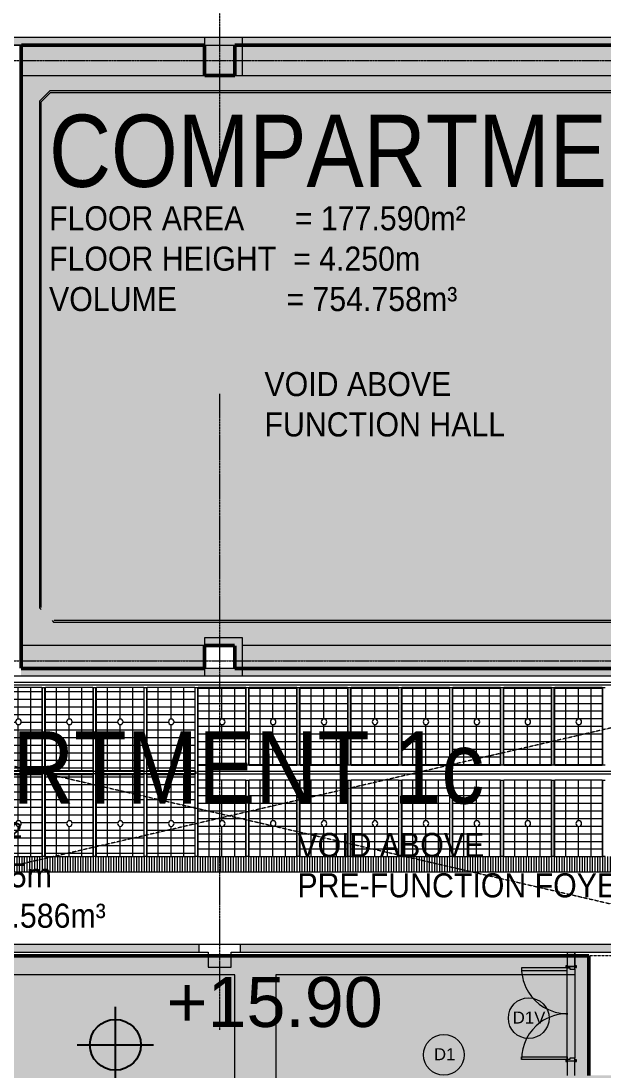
# Model space of a CAD drawing. Header units: millimetres. Extents: x 15878 to 679837, y -72324 to 391440.
# Drawn here: x 307145 to 318589, y 31844 to 52482 of the extents above; entities that cross this region are included whole.
import ezdxf

# ---------------------------------------------------------------- set-up
doc = ezdxf.new("R2010")
doc.units = ezdxf.units.MM
for name, pattern in [('Demolished', [4.8, 3.2, -1.6]), ('Grid Line__1_200_', [10.5, 6, -1.5, 1.5, -1.5]), ('Hidden', [7.14375, 4.7625, -2.38125])]:
    doc.linetypes.add(name, pattern=pattern)
for name, color, linetype, lineweight in [('A-ANNO-NOTE', 131, 'Continuous', 25), ('A-CLNG', 13, 'Continuous', 5), ('A-CLNG-PATT', 13, 'Continuous', 5), ('A-DETL', 90, 'Continuous', 5), ('A-DETL-GENF', 92, 'Continuous', 5), ('A-DETL-THIN', 151, 'Continuous', 5), ('A-DOOR', 31, 'Continuous', 5), ('A-DOOR-FRAM', 31, 'Continuous', 5), ('A-FLOR', 192, 'Continuous', 5), ('A-GLAZ-CURT', 52, 'Continuous', 5), ('A-WALL', 113, 'Continuous', 5), ('A-WALL-PATT', 111, 'Continuous', 18), ('G-ANNO-TEXT', 231, 'Continuous', 5), ('S-BEAM', 12, 'Continuous', 5), ('S-COLS', 52, 'Continuous', 5), ('S-GRID', 1, 'Continuous', 5)]:
    doc.layers.add(name, color=color, linetype=linetype, lineweight=lineweight)
doc.styles.add('Arial_1', font='arial.ttf', dxfattribs={"height": 983.532934})
doc.styles.add('Swis721 BT', font='swiss.ttf', dxfattribs={"width": 0.9, "height": 473.035439})
doc.styles.add('Swis721 BT_1', font='swiss.ttf', dxfattribs={"width": 0.85, "height": 1419.106317})
doc.styles.add('Swis721 BT_2', font='swiss.ttf', dxfattribs={"height": 236.51772})

# ---------------------------------------------------------------- blocks, each defined once
blk = doc.blocks.new('DLN-Double Door__X08_ - _M34_ 1800 x 2000 _WH_-V884-2_F')
at = {"layer": 'A-DOOR', "color": 254}
for p, q in [((-850, -75), (-900, -75)), ((-900, -75), (-900, -975)), ((-850, -975), (-850, -75)), ((850, -75), (900, -75)), ((850, -975), (850, -75)), ((900, -75), (900, -975)), ((-900, -975), (-850, -975)), ((900, -975), (850, -975))]:
    blk.add_line(p, q, dxfattribs=at)
for centre, start, end in [((-900, -75), 342.4, 0.5), ((900, -75), 179.5, 215.7), ((-900, -75), 288.3024, 342.4), ((900, -75), 215.7, 270), ((-900, -75), 270, 288.1)]:
    blk.add_arc(centre, 900, start, end, dxfattribs=at)
at = {"layer": 'A-DOOR-FRAM', "color": 254}
for p, q in [((-910, 105), (-940, 105)), ((-940, 105), (-940, 75)), ((-940, 75), (-910, 75)), ((-875, 75), (-925, 75)), ((-925, 75), (-925, -75)), ((-910, 75), (-910, 105)), ((-875, -25), (-875, 75)), ((875, 75), (875, -25)), ((925, 75), (875, 75)), ((940, 105), (910, 105)), ((910, 105), (910, 75)), ((910, 75), (940, 75)), ((925, -75), (925, 75)), ((940, 75), (940, 105)), ((-910, -75), (-940, -75)), ((-940, -75), (-940, -105)), ((-940, -105), (-910, -105)), ((-925, -75), (-900, -75)), ((-910, -105), (-910, -75)), ((-900, -75), (-900, -25)), ((-900, -25), (-875, -25)), ((875, -25), (900, -25)), ((900, -25), (900, -75)), ((900, -75), (925, -75)), ((940, -75), (910, -75)), ((910, -75), (910, -105)), ((910, -105), (940, -105)), ((940, -105), (940, -75))]:
    blk.add_line(p, q, dxfattribs=at)
blk = doc.blocks.new('CISC HS Pipe Shapes - HA48x4_8-14348325-2_F')
at = {"layer": 'S-BEAM'}
for p, q in [((2634, 24), (-8612, 24)), ((2634, 24), (2634, -24)), ((-8612, -24), (2634, -24))]:
    blk.add_line(p, q, dxfattribs=at)
blk = doc.blocks.new('CISC HS Pipe Shapes - HA48x4_8-14356479-2_F')
at = {"layer": 'S-BEAM'}
for p, q in [((8175, 24), (-14185, 24)), ((-14185, -24), (8175, -24))]:
    blk.add_line(p, q, dxfattribs=at)
blk = doc.blocks.new('System Panel - C4 Expanded Metal Mesh-14905066-2_F')
at = {"layer": 'A-GLAZ-CURT'}
h = blk.add_hatch(dxfattribs=at)
h.set_pattern_fill('FP_3643', color=256, style=0, pattern_type=2)
h.set_pattern_definition([(0, (304089.26, 38549.99), (0, 150), []), (90, (304089.26, 38549.99), (-250, 2e-14), [])])
h.paths.add_polyline_path([(68169, 37742), (69099, 37742), (69099, 39382), (68169, 39382), (68169, 37763)], flags=0)
h.paths.add_polyline_path([(68639, 38652), (68612, 38660), (68592, 38680), (68584, 38707), (68592, 38735), (68612, 38755), (68639, 38762), (68667, 38755), (68687, 38735), (68694, 38707), (68687, 38680), (68667, 38660), (68654, 38654)], flags=0)
blk.add_line((69101, 39382), (68168, 39382), dxfattribs=at)
for start, end in [(360, 180), (180, 360)]:
    blk.add_arc((68639, 38707), 55, start, end, dxfattribs=at)
blk = doc.blocks.new('System Panel - C4 Expanded Metal Mesh-14905069-2_F')
at = {"layer": 'A-GLAZ-CURT'}
h = blk.add_hatch(dxfattribs=at)
h.set_pattern_fill('FP_3644', color=256, style=0, pattern_type=2)
h.set_pattern_definition([(0, (311089.26, 38619.99), (0, 150), []), (90, (311089.26, 38619.99), (-250, 2e-14), [])])
h.paths.add_polyline_path([(75169, 37857), (76099, 37857), (76099, 39382), (75169, 39382), (75169, 37898)], flags=0)
h.paths.add_polyline_path([(75639, 38652), (75612, 38660), (75592, 38680), (75584, 38707), (75592, 38735), (75612, 38755), (75639, 38762), (75667, 38755), (75687, 38735), (75694, 38707), (75687, 38680), (75667, 38660), (75654, 38654)], flags=0)
for p, q in [((76101, 39382), (75168, 39382)), ((75168, 37857), (76101, 37857))]:
    blk.add_line(p, q, dxfattribs=at)
for start, end in [(360, 180), (180, 360)]:
    blk.add_arc((75639, 38707), 55, start, end, dxfattribs=at)
blk = doc.blocks.new('Ceilings 7 - Ceilings 7-14168870-2_F')
at = {"layer": 'A-CLNG'}
for p, q in [((72099, 39382), (72099, 37732)), ((72099, 39382), (72101, 39382)), ((72101, 39382), (72109, 39382)), ((72109, 39382), (72159, 39382)), ((72109, 36057), (72109, 39382)), ((72159, 39382), (72168, 39382)), ((72159, 36057), (72159, 39382)), ((72168, 39382), (72169, 39382)), ((72169, 37732), (72169, 39382)), ((73099, 39382), (73099, 37732)), ((73099, 39382), (73101, 39382)), ((73101, 39382), (73109, 39382)), ((73109, 39382), (73159, 39382)), ((73109, 36057), (73109, 39382)), ((73159, 39382), (73168, 39382)), ((73159, 36057), (73159, 39382)), ((73168, 39382), (73169, 39382)), ((73169, 37732), (73169, 39382)), ((74099, 39382), (74099, 37732)), ((74099, 39382), (74101, 39382)), ((74101, 39382), (74109, 39382)), ((74109, 39382), (74159, 39382)), ((74109, 36057), (74109, 39382)), ((74159, 39382), (74168, 39382)), ((74159, 36057), (74159, 39382)), ((74168, 39382), (74169, 39382)), ((74169, 37732), (74169, 39382)), ((75099, 39382), (75099, 37732)), ((75099, 39382), (75101, 39382)), ((75101, 39382), (75109, 39382)), ((75109, 39382), (75159, 39382)), ((75109, 36057), (75109, 39382)), ((75159, 39382), (75168, 39382)), ((75159, 36057), (75159, 39382)), ((75168, 39382), (75169, 39382)), ((75169, 36057), (75169, 39382)), ((76099, 39382), (76099, 37857)), ((76099, 39382), (76099, 39382)), ((76099, 39382), (76101, 39382)), ((76101, 39382), (76109, 39382)), ((76109, 39382), (76159, 39382)), ((76109, 37857), (76109, 39382)), ((76159, 39382), (76168, 39382)), ((76159, 37857), (76159, 39382)), ((76168, 39382), (76169, 39382)), ((76169, 37857), (76169, 39382)), ((76169, 39382), (76169, 39382)), ((77099, 39382), (77099, 37857)), ((77099, 39382), (77099, 39382)), ((77099, 39382), (77101, 39382)), ((77101, 39382), (77109, 39382)), ((77109, 39382), (77159, 39382)), ((77109, 37857), (77109, 39382)), ((77159, 39382), (77168, 39382)), ((77159, 37857), (77159, 39382)), ((77168, 39382), (77169, 39382)), ((77169, 37857), (77169, 39382)), ((77169, 39382), (77169, 39382)), ((78099, 39382), (78099, 37857)), ((78099, 39382), (78099, 39382)), ((78099, 39382), (78101, 39382)), ((78101, 39382), (78109, 39382)), ((78109, 39382), (78159, 39382)), ((78109, 37857), (78109, 39382)), ((78159, 39382), (78168, 39382)), ((78159, 37857), (78159, 39382)), ((78168, 39382), (78169, 39382)), ((78169, 37857), (78169, 39382)), ((78169, 39382), (78169, 39382)), ((79099, 39382), (79099, 37857)), ((79099, 39382), (79099, 39382)), ((79099, 39382), (79101, 39382)), ((79101, 39382), (79109, 39382)), ((79109, 39382), (79159, 39382)), ((79109, 37857), (79109, 39382)), ((79159, 39382), (79168, 39382)), ((79159, 37857), (79159, 39382)), ((79168, 39382), (79169, 39382)), ((79169, 37857), (79169, 39382)), ((79169, 39382), (79169, 39382)), ((80099, 39382), (80099, 37857)), ((80099, 39382), (80099, 39382)), ((80099, 39382), (80101, 39382)), ((80101, 39382), (80109, 39382)), ((80109, 39382), (80159, 39382)), ((80109, 37857), (80109, 39382)), ((80159, 39382), (80168, 39382)), ((80159, 37857), (80159, 39382)), ((80168, 39382), (80169, 39382)), ((80169, 37857), (80169, 39382)), ((80169, 39382), (80169, 39382)), ((81099, 39382), (81099, 37857)), ((81099, 39382), (81099, 39382)), ((81099, 39382), (81101, 39382)), ((81101, 39382), (81109, 39382)), ((81109, 39382), (81159, 39382)), ((81109, 37857), (81109, 39382)), ((81159, 39382), (81168, 39382)), ((81159, 37857), (81159, 39382)), ((81168, 39382), (81169, 39382)), ((81169, 37857), (81169, 39382)), ((81169, 39382), (81169, 39382)), ((82099, 39382), (82099, 37857)), ((82099, 39382), (82099, 39382)), ((82099, 39382), (82101, 39382)), ((82101, 39382), (82109, 39382)), ((82109, 39382), (82159, 39382)), ((82109, 37857), (82109, 39382)), ((82159, 39382), (82168, 39382)), ((82159, 37857), (82159, 39382)), ((82168, 39382), (82169, 39382)), ((82169, 37857), (82169, 39382)), ((82169, 39382), (82169, 39382)), ((83099, 39382), (83099, 37857)), ((83099, 39382), (83099, 39382)), ((83099, 39382), (83101, 39382)), ((83101, 39382), (83109, 39382)), ((83109, 39382), (83159, 39382)), ((83109, 37857), (83109, 39382)), ((76101, 37857), (76099, 37857)), ((76099, 37857), (76099, 37857)), ((76109, 37857), (76101, 37857)), ((76159, 37857), (76109, 37857)), ((76168, 37857), (76159, 37857)), ((76169, 37857), (76168, 37857)), ((76169, 37857), (76169, 37857)), ((77101, 37857), (77099, 37857)), ((77099, 37857), (77099, 37857)), ((77109, 37857), (77101, 37857)), ((77159, 37857), (77109, 37857)), ((77168, 37857), (77159, 37857)), ((77169, 37857), (77168, 37857)), ((77169, 37857), (77169, 37857)), ((78101, 37857), (78099, 37857)), ((78099, 37857), (78099, 37857)), ((78109, 37857), (78101, 37857)), ((78159, 37857), (78109, 37857)), ((78168, 37857), (78159, 37857)), ((78169, 37857), (78168, 37857)), ((78169, 37857), (78169, 37857)), ((79101, 37857), (79099, 37857)), ((79099, 37857), (79099, 37857)), ((79109, 37857), (79101, 37857)), ((79159, 37857), (79109, 37857)), ((79168, 37857), (79159, 37857)), ((79169, 37857), (79168, 37857)), ((79169, 37857), (79169, 37857)), ((80101, 37857), (80099, 37857)), ((80099, 37857), (80099, 37857)), ((80109, 37857), (80101, 37857)), ((80159, 37857), (80109, 37857)), ((80168, 37857), (80159, 37857)), ((80169, 37857), (80168, 37857)), ((80169, 37857), (80169, 37857)), ((81101, 37857), (81099, 37857)), ((81099, 37857), (81099, 37857)), ((81109, 37857), (81101, 37857)), ((81159, 37857), (81109, 37857)), ((81168, 37857), (81159, 37857)), ((81169, 37857), (81168, 37857)), ((81169, 37857), (81169, 37857)), ((82101, 37857), (82099, 37857)), ((82099, 37857), (82099, 37857)), ((82109, 37857), (82101, 37857)), ((82159, 37857), (82109, 37857)), ((82168, 37857), (82159, 37857)), ((82169, 37857), (82168, 37857)), ((82169, 37857), (82169, 37857)), ((83101, 37857), (83099, 37857)), ((83099, 37857), (83099, 37857)), ((83109, 37857), (83101, 37857)), ((83159, 37857), (83109, 37857)), ((75124, 37732), (63964, 37732)), ((75124, 37682), (63964, 37682)), ((72109, 37742), (71159, 37742)), ((71159, 37672), (72109, 37672)), ((72099, 37682), (72099, 36057)), ((73109, 37742), (72159, 37742)), ((72159, 37672), (73109, 37672)), ((72169, 36057), (72169, 37682)), ((73099, 37682), (73099, 36057)), ((74109, 37742), (73159, 37742)), ((73159, 37672), (74109, 37672)), ((73169, 36057), (73169, 37682)), ((74099, 37682), (74099, 36057)), ((75109, 37742), (74159, 37742)), ((74159, 37672), (75109, 37672)), ((74169, 36057), (74169, 37682)), ((75099, 37682), (75099, 36057)), ((75124, 37732), (75124, 37682)), ((76099, 37557), (76099, 36057)), ((76099, 37557), (76099, 37557)), ((76099, 37557), (76101, 37557)), ((76101, 37557), (76109, 37557)), ((76109, 37557), (76159, 37557)), ((76109, 36057), (76109, 37557)), ((76159, 37557), (76168, 37557)), ((76159, 36057), (76159, 37557)), ((76168, 37557), (76169, 37557)), ((76169, 36057), (76169, 37557)), ((76169, 37557), (76169, 37557)), ((77099, 37557), (77099, 36057)), ((77099, 37557), (77099, 37557)), ((77099, 37557), (77101, 37557)), ((77101, 37557), (77109, 37557)), ((77109, 37557), (77159, 37557)), ((77109, 36057), (77109, 37557)), ((77159, 37557), (77168, 37557)), ((77159, 36057), (77159, 37557)), ((77168, 37557), (77169, 37557)), ((77169, 36057), (77169, 37557)), ((77169, 37557), (77169, 37557)), ((78099, 37557), (78099, 36057)), ((78099, 37557), (78099, 37557)), ((78099, 37557), (78101, 37557)), ((78101, 37557), (78109, 37557)), ((78109, 37557), (78159, 37557)), ((78109, 36057), (78109, 37557)), ((78159, 37557), (78168, 37557)), ((78159, 36057), (78159, 37557)), ((78168, 37557), (78169, 37557)), ((78169, 36057), (78169, 37557)), ((78169, 37557), (78169, 37557)), ((79099, 37557), (79099, 36057)), ((79099, 37557), (79099, 37557)), ((79099, 37557), (79101, 37557)), ((79101, 37557), (79109, 37557)), ((79109, 37557), (79159, 37557)), ((79109, 36057), (79109, 37557)), ((79159, 37557), (79168, 37557)), ((79159, 36057), (79159, 37557)), ((79168, 37557), (79169, 37557)), ((79169, 36057), (79169, 37557)), ((79169, 37557), (79169, 37557)), ((80099, 37557), (80099, 36057)), ((80099, 37557), (80099, 37557)), ((80099, 37557), (80101, 37557)), ((80101, 37557), (80109, 37557)), ((80109, 37557), (80159, 37557)), ((80109, 36057), (80109, 37557)), ((80159, 37557), (80168, 37557)), ((80159, 36057), (80159, 37557)), ((80168, 37557), (80169, 37557)), ((80169, 36057), (80169, 37557)), ((80169, 37557), (80169, 37557)), ((81099, 37557), (81099, 36057)), ((81099, 37557), (81099, 37557)), ((81099, 37557), (81101, 37557)), ((81101, 37557), (81109, 37557)), ((81109, 37557), (81159, 37557)), ((81109, 36057), (81109, 37557)), ((81159, 37557), (81168, 37557)), ((81159, 36057), (81159, 37557)), ((81168, 37557), (81169, 37557)), ((81169, 36057), (81169, 37557)), ((81169, 37557), (81169, 37557)), ((82099, 37557), (82099, 36057)), ((82099, 37557), (82099, 37557)), ((82099, 37557), (82101, 37557)), ((82101, 37557), (82109, 37557)), ((82109, 37557), (82159, 37557)), ((82109, 36057), (82109, 37557)), ((82159, 37557), (82168, 37557)), ((82159, 36057), (82159, 37557)), ((82168, 37557), (82169, 37557)), ((82169, 36057), (82169, 37557)), ((82169, 37557), (82169, 37557)), ((83099, 37557), (83099, 36057)), ((83099, 37557), (83099, 37557)), ((83099, 37557), (83101, 37557)), ((83101, 37557), (83109, 37557)), ((83109, 37557), (83159, 37557)), ((83109, 36057), (83109, 37557)), ((72101, 36057), (72099, 36057)), ((72109, 36057), (72101, 36057)), ((72159, 36057), (72109, 36057)), ((72168, 36057), (72159, 36057)), ((72169, 36057), (72168, 36057)), ((73101, 36057), (73099, 36057)), ((73109, 36057), (73101, 36057)), ((73159, 36057), (73109, 36057)), ((73168, 36057), (73159, 36057)), ((73169, 36057), (73168, 36057)), ((74101, 36057), (74099, 36057)), ((74109, 36057), (74101, 36057)), ((74159, 36057), (74109, 36057)), ((74168, 36057), (74159, 36057)), ((74169, 36057), (74168, 36057)), ((75101, 36057), (75099, 36057)), ((75109, 36057), (75101, 36057)), ((75159, 36057), (75109, 36057)), ((75168, 36057), (75159, 36057)), ((75169, 36057), (75168, 36057)), ((76101, 36057), (76099, 36057)), ((76099, 36057), (76099, 36057)), ((76109, 36057), (76101, 36057)), ((76159, 36057), (76109, 36057)), ((76168, 36057), (76159, 36057)), ((76169, 36057), (76168, 36057)), ((76169, 36057), (76169, 36057)), ((77101, 36057), (77099, 36057)), ((77099, 36057), (77099, 36057)), ((77109, 36057), (77101, 36057)), ((77159, 36057), (77109, 36057)), ((77168, 36057), (77159, 36057)), ((77169, 36057), (77168, 36057)), ((77169, 36057), (77169, 36057)), ((78101, 36057), (78099, 36057)), ((78099, 36057), (78099, 36057)), ((78109, 36057), (78101, 36057)), ((78159, 36057), (78109, 36057)), ((78168, 36057), (78159, 36057)), ((78169, 36057), (78168, 36057)), ((78169, 36057), (78169, 36057)), ((79101, 36057), (79099, 36057)), ((79099, 36057), (79099, 36057)), ((79109, 36057), (79101, 36057)), ((79159, 36057), (79109, 36057)), ((79168, 36057), (79159, 36057)), ((79169, 36057), (79168, 36057)), ((79169, 36057), (79169, 36057)), ((80101, 36057), (80099, 36057)), ((80099, 36057), (80099, 36057)), ((80109, 36057), (80101, 36057)), ((80159, 36057), (80109, 36057)), ((80168, 36057), (80159, 36057)), ((80169, 36057), (80168, 36057)), ((80169, 36057), (80169, 36057)), ((81101, 36057), (81099, 36057)), ((81099, 36057), (81099, 36057)), ((81109, 36057), (81101, 36057)), ((81159, 36057), (81109, 36057)), ((81168, 36057), (81159, 36057)), ((81169, 36057), (81168, 36057)), ((81169, 36057), (81169, 36057)), ((82101, 36057), (82099, 36057)), ((82099, 36057), (82099, 36057)), ((82109, 36057), (82101, 36057)), ((82159, 36057), (82109, 36057)), ((82168, 36057), (82159, 36057)), ((82169, 36057), (82168, 36057)), ((82169, 36057), (82169, 36057)), ((83101, 36057), (83099, 36057)), ((83099, 36057), (83099, 36057)), ((83109, 36057), (83101, 36057)), ((83159, 36057), (83109, 36057))]:
    blk.add_line(p, q, dxfattribs=at)
blk = doc.blocks.new('System Panel - C4 Expanded Metal Mesh-16966424-2_F')
at = {"layer": 'A-GLAZ-CURT'}
h = blk.add_hatch(dxfattribs=at)
h.set_pattern_fill('FP_3651', color=256, style=0, pattern_type=2)
h.set_pattern_definition([(0, (304089.26, 36877.49), (0, 150), []), (90, (304089.26, 36877.49), (-250, 2e-14), [])])
h.paths.add_polyline_path([(69026, 36057), (69099, 36057), (69099, 37672), (68169, 37672), (68169, 36057), (68350, 36057)], flags=0)
h.paths.add_polyline_path([(68639, 36652), (68612, 36660), (68592, 36680), (68584, 36707), (68592, 36735), (68612, 36755), (68639, 36762), (68667, 36755), (68687, 36735), (68694, 36707), (68687, 36680), (68667, 36660), (68654, 36654)], flags=0)
blk.add_line((68168, 36057), (69101, 36057), dxfattribs=at)
for start, end in [(0, 180), (180, 0)]:
    blk.add_arc((68639, 36707), 55, start, end, dxfattribs=at)
blk = doc.blocks.new('System Panel - C4 Expanded Metal Mesh-16966427-2_F')
at = {"layer": 'A-GLAZ-CURT'}
h = blk.add_hatch(dxfattribs=at)
h.set_pattern_fill('FP_3652', color=256, style=0, pattern_type=2)
h.set_pattern_definition([(0, (311089.26, 36807.49), (0, 150), []), (90, (311089.26, 36807.49), (-250, 2e-14), [])])
h.paths.add_polyline_path([(75455, 36057), (76099, 36057), (76099, 37557), (75169, 37557), (75169, 36057)], flags=0)
h.paths.add_polyline_path([(75639, 36652), (75612, 36660), (75592, 36680), (75584, 36707), (75592, 36735), (75612, 36755), (75639, 36762), (75667, 36755), (75687, 36735), (75694, 36707), (75687, 36680), (75667, 36660), (75654, 36654)], flags=0)
for p, q in [((76101, 37557), (75168, 37557)), ((75168, 36057), (76101, 36057))]:
    blk.add_line(p, q, dxfattribs=at)
for start, end in [(0, 180), (180, 360)]:
    blk.add_arc((75639, 36707), 55, start, end, dxfattribs=at)
blk = doc.blocks.new('DLN_Slab Level Mark - SSL-2mm_Type 2-2670448-2_F')
at = {"layer": 'A-ANNO-NOTE'}
for p, q in [((0, 1.5), (0, -1.5)), ((-1.5, 0), (1.5, 0))]:
    blk.add_line(p, q, dxfattribs=at)
blk.add_circle((0, 0), 1, dxfattribs=at)

msp = doc.modelspace()

# ---------------------------------------------------------------- hatches: boundary and pattern name
at = {"layer": 'A-CLNG-PATT'}
h = msp.add_hatch(dxfattribs=at)
h.set_pattern_fill('FP_3653', color=256, style=0, pattern_type=2)
h.set_pattern_definition([(270, (313515.75, 35207.485), (50, 3e-15), [])])
h.paths.add_polyline_path([(303805.1, 35757.5), (319574.3, 35757.5), (319569.3, 35767.5), (319554.3, 35767.5), (319554.3, 36057.5), (299344.5, 36057.5), (299344.5, 35757.5), (303624.3, 35757.5)], flags=0)
at = {"layer": 'A-DETL-GENF', "transparency": 33554585}
for color, points in [(21, [(316661.6, 39757.5), (321144.5, 39757.5), (321144.5, 40207.5), (321744.5, 40207.5), (321744.5, 51407.5), (321144.5, 51407.5), (321144.5, 52007.5), (311344.5, 52007.5), (311344.5, 51407.5), (310744.5, 51407.5), (310744.5, 52007.5), (307144.5, 52007.5), (307144.5, 39757.5), (310744.5, 39757.5), (310744.5, 40207.5), (311344.5, 40207.5), (311344.5, 39757.5), (315984.9, 39757.5)]), (151, [(312144.5, 7857.5), (313794.5, 7857.5), (313794.5, 21079.2), (318794.5, 21079.2), (318794.5, 31757.5), (318294.5, 31757.5), (318294.5, 34107.5), (299194.5, 34107.5), (299194.5, 38077.5), (296794.5, 38077.5), (296794.5, 33957.5), (284244.5, 33957.5), (284244.5, 31607.5), (312144.5, 31607.5), (312144.5, 28132.5), (310944.5, 28132.5), (310944.5, 25782.5), (312144.5, 25782.5), (312144.5, 9065.7)])]:
    msp.add_hatch(color=color, dxfattribs=at).paths.add_polyline_path(points, flags=0)
at = {"layer": 'A-WALL-PATT', "lineweight": 5, "transparency": 33554432}
for points in [[(310744.5, 52007.5), (321894.5, 52007.5), (321894.5, 52157.5), (298744.5, 52157.5), (298744.5, 52007.5), (307144.5, 52007.5)], [(310571.6, 39607.5), (321744.5, 39607.5), (321744.5, 39757.5), (307144.5, 39757.5), (307144.5, 39607.5), (309895, 39607.5)]]:
    msp.add_hatch(color=253, dxfattribs=at).paths.add_polyline_path(points, flags=0)
h = msp.add_hatch(color=253, dxfattribs=at)
h.paths.add_polyline_path([(299344.5, 34182.5), (310644.5, 34182.5), (310644.5, 34332.5), (299194.5, 34332.5), (299194.5, 34182.5)], flags=0)
h.paths.add_polyline_path([(318691.5, 34182.5), (320019.5, 34182.5), (320019.5, 34332.5), (311444.5, 34332.5), (311444.5, 34182.5), (318019.5, 34182.5)], flags=0)
h = msp.add_hatch(color=253, dxfattribs=at)
h.paths.add_polyline_path([(317919.5, 31757.5), (318019.5, 31757.5), (318019.5, 32045), (317869.5, 32045), (317869.5, 31757.5)], flags=0)
h.paths.add_polyline_path([(317919.5, 33895), (318019.5, 33895), (318019.5, 34182.5), (317869.5, 34182.5), (317869.5, 33895)], flags=0)
at = {"layer": 'S-COLS'}
for points in [[(310744.5, 51407.5), (311344.5, 51407.5), (311344.5, 52007.5), (311494.5, 52007.5), (311494.5, 52157.5), (310744.5, 52157.5), (310744.5, 52007.5)], [(311494.5, 51407.5), (311494.5, 52007.5), (311344.5, 52007.5), (311344.5, 51407.5)]]:
    msp.add_hatch(color=53, dxfattribs=at).paths.add_polyline_path(points, flags=0)

# ---------------------------------------------------------------- linework, layer by layer
at = {"layer": 'A-CLNG'}
msp.add_line((299344.5, 35757.5), (319574.3, 35757.5), dxfattribs=at)
at = {"layer": 'A-DETL', "linetype": 'Demolished', "lineweight": 50}
for p, q in [((310744.5, 52007.5), (307144.5, 52007.5)), ((307144.5, 52007.5), (307144.5, 39757.5)), ((310744.5, 51407.5), (310744.5, 52007.5)), ((321144.5, 52007.5), (311344.5, 52007.5)), ((311344.5, 52007.5), (311344.5, 51407.5)), ((311344.5, 51407.5), (310744.5, 51407.5)), ((310744.5, 39757.5), (310744.5, 40207.5)), ((310744.5, 40207.5), (311344.5, 40207.5)), ((311344.5, 40207.5), (311344.5, 39757.5)), ((307144.5, 39757.5), (310744.5, 39757.5)), ((311344.5, 39757.5), (321144.5, 39757.5)), ((318294.5, 34107.5), (299194.5, 34107.5)), ((318294.5, 31757.5), (318294.5, 34107.5))]:
    msp.add_line(p, q, dxfattribs=at)
at = {"layer": 'A-DETL', "linetype": 'Hidden', "lineweight": 20}
for p, q in [((299344.5, 39607.5), (323144.5, 39607.5)), ((299344.5, 39607.5), (323144.5, 34107.5)), ((323144.5, 39607.5), (299344.5, 34107.5)), ((323144.5, 34107.5), (318294.5, 34107.5))]:
    msp.add_line(p, q, dxfattribs=at)
at = {"layer": 'A-DETL-THIN'}
for centre in [(317111.8, 32882.9), (315445.4, 32162.3)]:
    msp.add_circle(centre, 400, dxfattribs=at)
at = {"layer": 'A-FLOR'}
for p, q in [((310744.5, 52007.5), (306994.5, 52007.5)), ((321144.5, 52007.5), (311494.5, 52007.5)), ((307144.5, 40207.5), (307144.5, 51407.5)), ((307144.5, 51407.5), (310744.5, 51407.5)), ((311494.5, 51407.5), (321144.5, 51407.5)), ((310744.5, 40207.5), (307144.5, 40207.5)), ((321044.5, 40207.5), (311494.5, 40207.5)), ((299394.5, 39607.5), (310744.5, 39607.5)), ((311494.5, 39607.5), (321044.5, 39607.5)), ((320019.5, 34332.5), (299344.5, 34332.5)), ((318019.5, 34182.5), (318019.5, 33910)), ((311344.5, 33732.5), (302882, 33732.5)), ((311344.5, 31607.5), (311344.5, 33732.5)), ((318019.5, 33732.5), (312144.5, 33732.5)), ((312144.5, 33732.5), (312144.5, 31607.5))]:
    msp.add_line(p, q, dxfattribs=at)
at = {"layer": 'A-FLOR', "color": 253}
for p, q in [((299344.5, 34182.5), (310819.5, 34182.5)), ((311269.5, 34182.5), (317869.5, 34182.5))]:
    msp.add_line(p, q, dxfattribs=at)
at = {"layer": 'A-FLOR', "color": 254}
for p, q in [((310819.5, 34182.5), (310819.5, 33882.5)), ((311269.5, 33882.5), (311269.5, 34182.5)), ((310819.5, 33882.5), (311269.5, 33882.5))]:
    msp.add_line(p, q, dxfattribs=at)
at = {"layer": 'A-WALL', "color": 253}
for p, q in [((321894.5, 52157.5), (298594.5, 52157.5)), ((298744.5, 52007.5), (321744.5, 52007.5)), ((307144.5, 39607.5), (321744.5, 39607.5)), ((310644.5, 34182.5), (310644.5, 34332.5)), ((320019.5, 34332.5), (311444.5, 34332.5)), ((311444.5, 34332.5), (311444.5, 34182.5)), ((317869.5, 34182.5), (320019.5, 34182.5))]:
    msp.add_line(p, q, dxfattribs=at)
at = {"layer": 'A-WALL', "lineweight": 18}
for p, q in [((307711.1, 51107.5), (307510.5, 50906.9)), ((307540.5, 50894.5), (307723.5, 51077.5)), ((320771, 51107.5), (307711.1, 51107.5)), ((307723.5, 51077.5), (320758.5, 51077.5)), ((307510.5, 50906.9), (307510.5, 40943.1)), ((307540.5, 40955.5), (307540.5, 50894.5)), ((307510.8, 40942.8), (307540.5, 40913.1)), ((307755.1, 40698.5), (307785.1, 40668.5)), ((307785.1, 40668.5), (320697, 40668.5)), ((320684.5, 40698.5), (307797.5, 40698.5))]:
    msp.add_line(p, q, dxfattribs=at)
at = {"layer": 'A-WALL', "color": 21}
msp.add_line((321744.5, 39757.5), (307144.5, 39757.5), dxfattribs=at)
at = {"layer": 'A-WALL', "color": 254}
for p, q in [((317869.5, 34182.5), (317869.5, 33910)), ((318019.5, 33910), (318019.5, 34182.5)), ((317869.5, 33895), (318019.5, 33895)), ((317869.5, 32060), (317869.5, 33880)), ((318019.5, 33845), (318019.5, 32095)), ((317869.5, 32045), (318019.5, 32045)), ((317869.5, 32030), (317869.5, 31757.5)), ((318019.5, 31757.5), (318019.5, 32030))]:
    msp.add_line(p, q, dxfattribs=at)
at = {"layer": 'S-COLS', "color": 9, "lineweight": 20}
for p, q in [((311494.5, 52157.5), (310744.5, 52157.5)), ((310744.5, 52157.5), (310744.5, 52007.5)), ((311494.5, 52007.5), (311494.5, 52157.5)), ((310744.5, 39757.5), (310744.5, 39607.5)), ((311494.5, 39607.5), (311494.5, 39757.5)), ((310744.5, 39607.5), (311494.5, 39607.5))]:
    msp.add_line(p, q, dxfattribs=at)
at = {"layer": 'S-COLS', "color": 241, "lineweight": 20}
for p, q in [((310744.5, 52007.5), (310744.5, 51407.5)), ((311494.5, 51407.5), (311494.5, 52007.5)), ((310744.5, 51407.5), (311344.5, 51407.5)), ((311344.5, 51407.5), (311494.5, 51407.5)), ((311494.5, 40357.5), (310744.5, 40357.5)), ((310744.5, 40357.5), (310744.5, 40207.5)), ((311494.5, 39757.5), (311494.5, 40357.5)), ((310744.5, 40207.5), (310744.5, 39757.5))]:
    msp.add_line(p, q, dxfattribs=at)
at = {"layer": 'S-GRID', "color": 254, "linetype": 'Grid Line__1_200_'}
for p, q in [((311044.5, 49566.7), (311044.5, 62066.7)), ((258983.7, 51707.5), (317699.8, 51707.5)), ((317725.2, 51707.5), (330225.2, 51707.5)), ((311044.5, 32653.9), (311044.5, 45153.9)), ((258983.7, 39907.5), (317699.8, 39907.5)), ((317725.2, 39907.5), (330225.2, 39907.5))]:
    msp.add_line(p, q, dxfattribs=at)

# ---------------------------------------------------------------- block references
at = {"layer": 'A-ANNO-NOTE', "xscale": 500, "yscale": 500, "zscale": 500, "rotation": 89.99999999999993}
msp.add_blockref('DLN_Slab Level Mark - SSL-2mm_Type 2-2670448-2_F', (308997.5, 32357.5), dxfattribs=at)
at = {"layer": 'A-CLNG'}
msp.add_blockref('Ceilings 7 - Ceilings 7-14168870-2_F', (235455.2, 0), dxfattribs=at)
at = {"layer": 'A-DOOR', "color": 254, "rotation": 270}
msp.add_blockref('DLN-Double Door__X08_ - _M34_ 1800 x 2000 _WH_-V884-2_F', (317944.5, 32970), dxfattribs=at)
at = {"layer": 'A-GLAZ-CURT'}
for name, p in [('System Panel - C4 Expanded Metal Mesh-14905066-2_F', (238455.2, 0)), ('System Panel - C4 Expanded Metal Mesh-14905066-2_F', (239455.2, 0)), ('System Panel - C4 Expanded Metal Mesh-14905066-2_F', (240455.2, 0)), ('System Panel - C4 Expanded Metal Mesh-14905066-2_F', (241455.2, 0)), ('System Panel - C4 Expanded Metal Mesh-14905069-2_F', (235455.2, 0)), ('System Panel - C4 Expanded Metal Mesh-14905069-2_F', (236455.2, 0)), ('System Panel - C4 Expanded Metal Mesh-14905069-2_F', (237455.2, 0)), ('System Panel - C4 Expanded Metal Mesh-14905069-2_F', (238455.2, 0)), ('System Panel - C4 Expanded Metal Mesh-14905069-2_F', (239455.2, 0)), ('System Panel - C4 Expanded Metal Mesh-14905069-2_F', (240455.2, 0)), ('System Panel - C4 Expanded Metal Mesh-14905069-2_F', (241455.2, 0)), ('System Panel - C4 Expanded Metal Mesh-14905069-2_F', (242455.2, 0)), ('System Panel - C4 Expanded Metal Mesh-16966424-2_F', (238455.2, 0)), ('System Panel - C4 Expanded Metal Mesh-16966424-2_F', (239455.2, 0)), ('System Panel - C4 Expanded Metal Mesh-16966424-2_F', (240455.2, 0)), ('System Panel - C4 Expanded Metal Mesh-16966424-2_F', (241455.2, 0)), ('System Panel - C4 Expanded Metal Mesh-16966427-2_F', (235455.2, 0)), ('System Panel - C4 Expanded Metal Mesh-16966427-2_F', (236455.2, 0)), ('System Panel - C4 Expanded Metal Mesh-16966427-2_F', (237455.2, 0)), ('System Panel - C4 Expanded Metal Mesh-16966427-2_F', (238455.2, 0)), ('System Panel - C4 Expanded Metal Mesh-16966427-2_F', (239455.2, 0)), ('System Panel - C4 Expanded Metal Mesh-16966427-2_F', (240455.2, 0)), ('System Panel - C4 Expanded Metal Mesh-16966427-2_F', (241455.2, 0)), ('System Panel - C4 Expanded Metal Mesh-16966427-2_F', (242455.2, 0))]:
    msp.add_blockref(name, p, dxfattribs=at)
at = {"layer": 'S-BEAM'}
for name, p in [('CISC HS Pipe Shapes - HA48x4_8-14356479-2_F', (313579.5, 39457.5)), ('CISC HS Pipe Shapes - HA48x4_8-14348325-2_F', (319234.5, 37707.5))]:
    msp.add_blockref(name, p, dxfattribs=at)

# ---------------------------------------------------------------- texts
at = {"layer": 'A-ANNO-NOTE', "lineweight": 5, "insert": (310004.5, 33692.6), "char_height": 983.53, "width": 5052, "attachment_point": 1, "line_spacing_factor": 0.938532, "style": 'Arial_1'}
msp.add_mtext('+15.90', dxfattribs=at)
at = {"layer": 'G-ANNO-TEXT', "color": 7, "attachment_point": 1, "line_spacing_factor": 1.00667}
for s, insert, char_height, width, style in [('COMPARTMENT 5b', (307694.5, 50640.1), 1419.106, 18162, 'Swis721 BT_1'), ('FLOOR AREA      = 177.590m²\\PFLOOR HEIGHT  = 4.250m\\PVOLUME             = 754.758m³\\P', (307694.5, 48840.8), 473.035, 9804, 'Swis721 BT'), ('VOID ABOVE\\PFUNCTION HALL\\P', (311923.8, 45582), 473.035, 5538, 'Swis721 BT'), ('COMPARTMENT 1c', (300793.6, 38519.4), 1419.106, 18018, 'Swis721 BT_1'), ('FLOOR AREA      = 0m²\\PFLOOR HEIGHT  = 2.35m\\PVOLUME             = 308.586m³\\P', (300793.6, 36720.1), 473.035, 9702, 'Swis721 BT'), ('VOID ABOVE\\PPRE-FUNCTION FOYER', (312570.2, 36523.5), 473.035, 7728, 'Swis721 BT'), ('D1V', (316796.5, 33013.1), 236.52, 738, 'Swis721 BT_2'), ('D1', (315250.2, 32292.4), 236.52, 495, 'Swis721 BT_2')]:
    msp.add_mtext(s, dxfattribs=dict(at, insert=insert, char_height=char_height, width=width, style=style))

doc.saveas('drawing.dxf')
